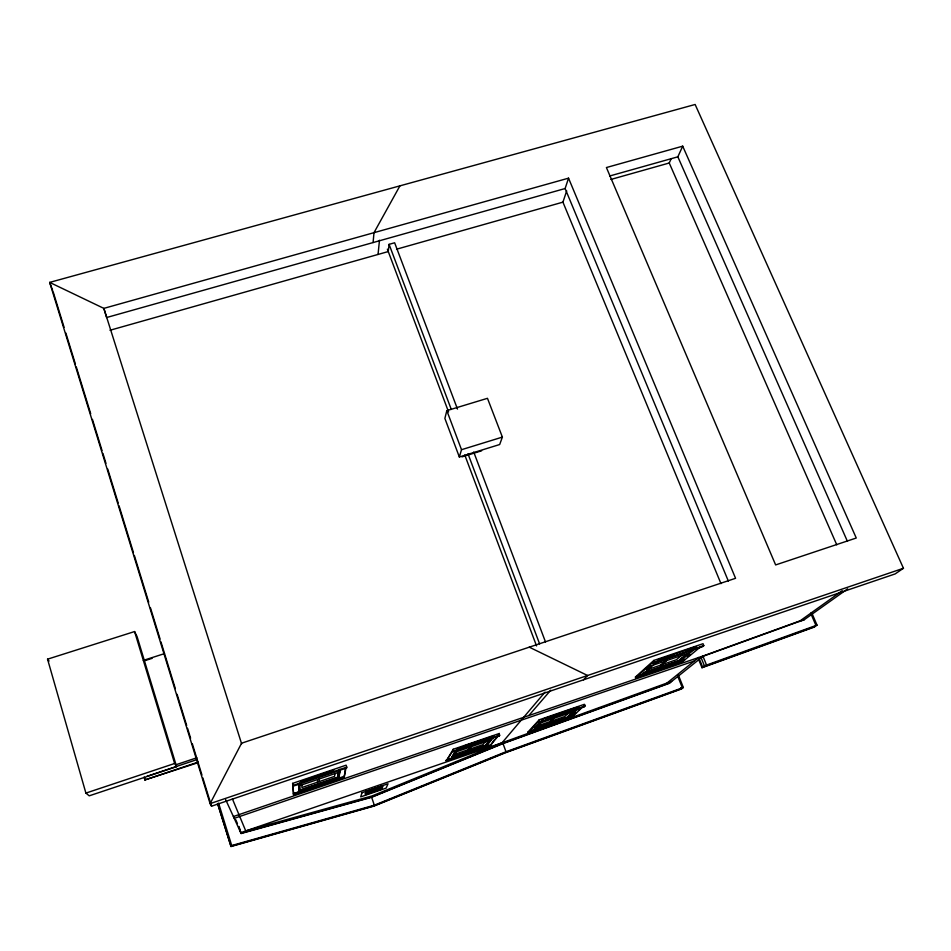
<?xml version="1.0" encoding="UTF-8"?>
<svg xmlns="http://www.w3.org/2000/svg" width="951" height="951" viewBox="0 0 951 951"><rect width="100%" height="100%" fill="white"/><g stroke="black" fill="none" stroke-linecap="round" stroke-linejoin="round"><path stroke-width="1.43" d="M317.479 782.209L317.586 780.545M319.072 781.663L319.346 777.894M373.089 242.553L373.993 232.674L399.931 185.849M378.046 254.44L379.473 240.27M388.258 251.551L389.09 244.348L394.641 242.778L457.49 409.085M334.966 773.793L334.586 776.373L301.919 787.523L301.871 785.074M339.15 769.68L337.843 777.621L339.115 769.573M340.22 770.037L338.841 778.156L339.947 769.216L338.615 777.454M345.284 769.466L344.155 777.419L293.586 794.691L292.623 783.374L346.116 765.175L346.77 767.16L346.675 767.944L293.348 786.108L293.277 785.371L346.77 767.16M344.155 777.419L345.986 768.075M446.827 410.642L444.878 418.416L459.345 456.991L499.667 444.533L502.39 437.103L487.471 398.314L446.827 410.642L461.508 449.704L459.345 456.991M728.383 581.144L565.12 188.536L568.543 178.158L103.849 308.374L49.678 282.399L210.1 803.631L211.538 806.198L895.129 573.928L903.45 568.27L695.133 104.479L49.678 282.399L52.674 290.531M720.977 583.641L562.933 202.147L566.689 190.878M366.587 791.684L382.98 786.037L381.708 789.128L365.588 794.679L366.587 791.684L366.123 790.305M381.708 789.128L381.244 787.773L382.088 785.704M836.761 544.804L669.242 163.001L671.061 158.96M847.424 541.345L677.849 156.82L682.699 146.169L606.417 167.542L775.636 564.93L856.257 538.016L682.699 146.169M498.11 736.003L490.169 745.822L446.292 760.907L453.223 749.269L499.287 733.483L499.394 735.991L498.978 734.921M446.292 760.907L453.045 750.672L453.437 751.754L453.865 751.112L453.223 749.269M452.379 757.091L456.955 750.327L452.414 757.174L485.474 745.715L491.298 738.463M457.312 750.089L451.868 758.137L451.618 757.436M456.575 751.516L454.649 754.357L482.965 744.633L485.26 741.673M468.142 749.733L470.947 745.857M469.521 749.257L470.781 747.534L469.378 748.009M485.509 745.81L491.263 738.368M493.985 736.633L493.724 735.908L486.08 745.596L451.654 757.519M493.129 737.703L486.33 746.285L486.08 745.596L493.747 736.003L458.513 748.164M494.187 739.842L490.169 745.822M495.887 737.714L499.287 733.483M545.042 692.114L502.021 742.826L240.758 832.672L238.951 827.251M528.851 715.544L550.736 690.176M582.808 706.807L571.266 717.946L528.209 732.745L527.96 732.056L539.205 719.8L584.366 704.322C585.982 705.095 584.128 708.317 583.819 705.832M528.209 732.745L538.789 721.274L539.205 722.332L585.008 706.022M534.854 728.228L542.534 719.978M539.003 723.949L540.988 721.821M542.213 720.846L534.64 728.823L567.117 717.672L575.902 709.161M542.771 720.608L534.117 729.869L533.891 729.262L567.664 717.565L576.651 708.757L567.699 717.648M583.51 679.81L587.587 675.495L529.279 647.167M550.26 721.536L554.445 717.209M551.616 721.06L553.482 719.146L552.115 719.61M568.353 713.012L564.811 716.531L538.349 725.625M567.141 717.755L575.866 709.077M577.923 708.483L567.925 718.243L567.664 717.565M576.151 712.287L571.016 717.268L571.266 717.946M578.196 710.302L580.253 708.305M635.411 677.064L653.836 660.446L703.027 643.708L703.799 645.681L702.563 646.704L653.444 663.334L653.016 662.253L635.708 677.813L635.411 677.064L645.028 673.772M647.667 668.945L650.971 665.89M646.656 669.98L650.829 666.247M646.644 670.277L651.055 666.461M654.3 663.441L656.535 661.587M657.367 661.349L642.745 674.354L642.484 673.7M660.553 665.165L666.306 660.16M662.027 664.666L666.865 660.458M682.307 654.716L676.339 659.78L647.488 669.623M692.114 649.949L678.598 661.171L643.363 673.201L679.133 661.088L692.09 650.211L679.169 661.171M695.645 648.273L679.43 661.825L679.133 661.088M684.316 659.281L682.117 661.111L682.414 661.848L635.708 677.813M687.621 656.523L689.82 654.692M682.414 661.848L700.97 646.466M246.464 830.71L372.162 795.892L501.082 743.159L667.008 683.032L698.7 657.486M811.75 612.836L817.016 625.116L813.961 627.196L701.993 667.733L698.462 659.007L700.863 657.07L804.403 619.6M699.342 659.269L669.254 683.353L503.02 743.587L371.651 797.283L241.138 833.516L225.684 799.66M701.517 657.521L703.704 655.786L800.053 620.872M701.993 667.733L704.418 665.843L817.016 625.116M217.517 803.464L231.022 846.521L373.957 806.091L504.898 752.954L681.32 689.023L683.341 687.49L678.396 675.103M842.277 590.678L799.185 621.49L804.106 619.814L847.686 588.824M381.957 785.942L367.015 791.089M374.528 789.199L381.85 786.204M381.743 786.465L366.848 791.589M381.636 786.727L366.765 791.85M381.529 786.988L366.682 792.1M381.422 787.25L366.599 792.349M381.327 787.499L366.515 792.599M381.22 787.761L366.432 792.849M381.113 788.01L366.337 793.098M373.767 791.232L381.006 788.272M380.911 788.522L366.171 793.598M230.629 845.855L374.314 805.2L505.991 751.742L683.341 687.49M814.983 626.495L702.682 667.186L699.151 658.449M669.92 682.818L503.388 743.159L371.77 796.962L241.019 833.242M682.01 688.5L505.254 752.55L374.076 805.794L230.879 846.283M446.423 760.705L490.347 745.608M528.423 732.52L571.515 717.708M381.244 787.773L365.125 793.324L365.588 794.679M698.462 659.007L700.59 658.27M234.219 818.359L694.396 660.969M464.73 745.846L493.724 735.908M578.683 706.89L544.816 718.397L576.461 707.627M453.841 751.017L499.917 735.206M453.401 751.67L499.346 735.908M539.146 722.261L584.199 706.807M464.088 748.211L468.201 746.797M539.288 723.354L572.419 711.99L566.986 717.327L534.521 728.478L543.496 718.944M667.008 683.032L671.62 681.451M447.018 759.801L491.132 744.633M529.362 731.497L572.633 716.626M446.043 760.218L462.495 754.559M466.608 753.144L487.185 746.071M527.96 732.056L548.786 724.9M300.754 781.389L333.813 770.132L329.724 771.641M658.14 659.732L696.417 646.585L696.726 647.369M658.722 659.637L670.966 655.465M687.311 649.902L694.111 647.583M655.596 661.706L673.593 655.572M653.444 663.334L703.788 645.563M652.35 665.427L686.979 653.622L678.443 660.802L644.564 672.357M299.446 783.41L299.684 790.65L337.807 777.526M338.58 777.359L298.887 791.018L299.113 791.719L298.852 784.337M293.526 793.633L344.381 776.266M637.586 676.125L684.542 660.089M293.336 793.895L308.778 788.617M660.137 668.612L669.754 665.331M293.574 794.501L344.191 777.205M636.041 677.504L682.794 661.527M233.387 816.54L703.704 655.786M903.45 568.27L210.1 803.631L241.578 743.207L735.563 578.303L568.543 178.158M85.899 793.086L174.639 763.487L176.601 766.649L89.216 795.832L85.899 793.086L47.55 659.174L134.578 631.559L137.075 636.576L176.601 766.649M176.113 764.699L196.845 757.781M146.882 776.337L197.356 759.48M144.124 777.062L144.968 779.903L198.188 762.108M144.968 779.903L198.414 762.547M143.339 660.398L164.464 653.622M145.075 660.588L152.101 658.342M461.972 456.872L481.634 450.798M461.508 449.704L502.39 437.103M610.934 179.442L669.242 163.001M109.983 330.27L387.996 251.635M396.531 249.221L562.933 202.147M366.931 791.339L374.551 789.187M366.254 793.348L373.791 791.22M565.12 188.536L106.619 317.527L103.849 308.374L241.625 743.813M609.627 176.018L677.849 156.82M47.55 659.174L49.072 661.04M235.717 819.726L237.441 823.554M810.692 613.193L815.958 625.473M232.401 798.888L245.75 830.948M703.003 656.345L706.557 665.118M700.863 657.07L704.418 665.843M677.409 675.436L682.366 687.823M680.785 687.692L681.32 689.023M653.836 660.446L654.585 662.324M473.729 452.046L545.482 641.913M389.09 244.348L451.285 409.429M467.999 453.817L539.597 643.875M387.378 249.186L448.563 411.914M464.777 455.018L536.554 645.931M539.205 719.8L539.859 721.619M503.02 743.587L505.991 751.742M371.651 797.283L374.314 805.2M292.623 783.374L293.312 786.013M238.939 826.455L241.138 833.516M218.587 803.108L231.699 845.487M217.72 803.738L231.022 846.521M53.185 291.886L64.086 327.31M65.833 332.981L75.426 364.15M76.306 366.979L90.702 413.733M92.437 419.403L102.042 450.572M102.91 453.401L105.965 463.327M107.713 468.998L118.186 502.996M119.053 505.825L133.449 552.59M134.329 555.42L148.725 602.173M150.46 607.844L160.065 639.013M160.933 641.842L175.329 688.607M177.076 694.266L186.669 725.447M187.549 728.276L190.604 738.19M192.352 743.86L201.945 775.029M202.813 777.859L211.538 806.198M134.578 631.559L174.639 763.487M144.457 777.466L145.301 780.307M292.944 784.86L293.586 794.691M298.614 783.612L298.887 791.018L298.59 783.517M299.422 783.303L299.648 790.554M338.449 772.426L337.676 777.122L299.517 790.15L299.375 785.74L338.449 772.426M361.986 792.742L360.691 796.879L386.142 788.106L388.02 783.779L361.986 792.742M457.835 748.211L452.403 756.283L457.835 748.211M455.351 752.158L452.26 756.734L485.355 745.37L489.123 740.567L455.351 752.158"/></g></svg>
